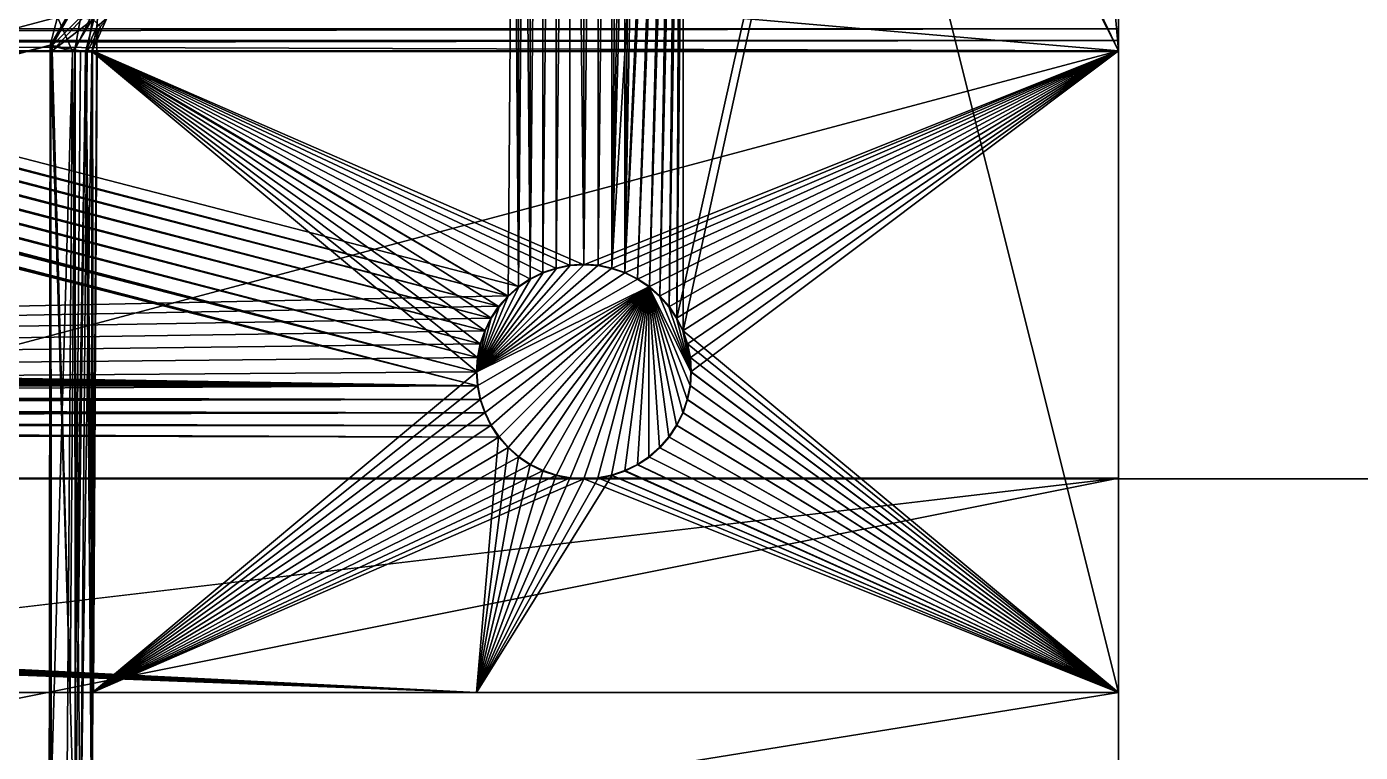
# Model space of a CAD drawing. Extents: x -30 to 83, y -53 to 60.
# Drawn here: x 24.89 to 31.13, y -4.28 to -0.89 of the extents above; entities that cross this region are included whole.
import ezdxf

# ---------------------------------------------------------------- set-up
doc = ezdxf.new("R2010")
doc.units = 0
doc.header["$MEASUREMENT"] = 0

msp = doc.modelspace()

# ---------------------------------------------------------------- linework, layer by layer
for points in [[(63.169998, -40), (-9.17, -40), (63.169998, 60)], [(-9.17, 60), (63.169998, 60), (-9.17, -40)], [(-7.187, 58, 2), (-7.187, -40, 2), (61.187, -40, 2)], [(61.187, 58, 2), (-7.187, 58, 2), (61.187, -40, 2)], [(2.69901, 1.776681, 54.30022), (25, 17.190451, 54.30022), (9.932811, -4.822289, 54.300491)], [(10.648721, -4.802359, 54.30022), (9.932811, -4.822289, 54.300491), (25, 17.190451, 54.30022)], [(25.00099, 1.776681, 54.30022), (10.648721, -4.802359, 54.30022), (25, 17.190451, 54.30022)], [(30, 7, 68), (28.001999, 4.127998, 68), (27.935001, -2.249001, 68)], [(27.935001, -2.249001, 68), (27.964001, -2.307999, 68), (30, 7, 68)], [(30, 7, 67), (30, -4, 67), (27.963619, 4.127998, 67)], [(30, 7, 68), (27.964001, -2.307999, 68), (30, -4, 68)], [(30, 7, 67), (30, 7, 68), (30, -4, 67)], [(30, -4, 68), (30, -4, 67), (30, 7, 68)], [(0.964001, 4.692001, 68), (27.194, -2.101002, 68), (27.145, 4.145, 68)], [(0.964001, 4.692001, 68), (0.985001, 4.630001, 68), (27.145, -2.145, 68)], [(27.145, -2.145, 68), (27.194, -2.101002, 68), (0.964001, 4.692001, 68)], [(0.985001, 4.630001, 68), (0.998001, 4.566002, 68), (27.101, -2.194, 68)], [(27.101, -2.194, 68), (27.145, -2.145, 68), (0.985001, 4.630001, 68)], [(0.998001, 4.566002, 68), (1.001999, 4.5, 68), (27.064999, -2.249001, 68)], [(27.064999, -2.249001, 68), (27.101, -2.194, 68), (0.998001, 4.566002, 68)], [(0.972668, -2.015999, 67), (0.855, 4.145, 67), (26.997, 4.5, 67)], [(0.964001, -2.307999, 67), (0.935001, -2.249001, 67), (26.997, 4.5, 67)], [(0.935001, -2.249001, 67), (0.972668, -2.015999, 67), (26.997, 4.5, 67)], [(26.997, 4.5, 67), (27.001999, 4.433998, 67), (0.964001, -2.307999, 67)], [(1.001999, 4.5, 68), (0.998001, 4.433998, 68), (27.035999, -2.307999, 68)], [(27.035999, -2.307999, 68), (27.064999, -2.249001, 68), (1.001999, 4.5, 68)], [(0.985001, -2.369999, 67), (0.964001, -2.307999, 67), (27.001999, 4.433998, 67)], [(0.998001, 4.433998, 68), (0.985001, 4.369999, 68), (27.014999, -2.369999, 68)], [(27.001999, 4.433998, 67), (27.014999, 4.369999, 67), (0.985001, -2.369999, 67)], [(27.014999, -2.369999, 68), (27.035999, -2.307999, 68), (0.998001, 4.433998, 68)], [(0.985001, 4.369999, 68), (0.964001, 4.307999, 68), (27.001999, -2.433998, 68)], [(27.001999, -2.433998, 68), (27.014999, -2.369999, 68), (0.985001, 4.369999, 68)], [(0.998001, -2.433998, 67), (0.985001, -2.369999, 67), (27.014999, 4.369999, 67)], [(27.014999, 4.369999, 67), (27.035999, 4.307999, 67), (0.998001, -2.433998, 67)], [(0.964001, 4.307999, 68), (0.935001, 4.249001, 68), (26.997, -2.5, 68)], [(26.997, -2.5, 68), (27.001999, -2.433998, 68), (0.964001, 4.307999, 68)], [(1.001999, -2.5, 67), (0.998001, -2.433998, 67), (27.035999, 4.307999, 67)], [(27.035999, 4.307999, 67), (27.064999, 4.249001, 67), (1.001999, -2.5, 67)], [(0.935001, 4.249001, 68), (0.898998, 4.194, 68), (26.997, -2.5, 68)], [(27.064999, 4.249001, 67), (27.101, 4.194, 67), (0.998001, -2.566002, 67)], [(0.998001, -2.566002, 67), (1.001999, -2.5, 67), (27.064999, 4.249001, 67)], [(0.898998, 4.194, 68), (0.855, 4.145, 68), (27.001999, -2.566002, 68)], [(27.001999, -2.566002, 68), (26.997, -2.5, 68), (0.898998, 4.194, 68)], [(27.101, 4.194, 67), (27.145, 4.145, 67), (0.985001, -2.630001, 67)], [(0.985001, -2.630001, 67), (0.998001, -2.566002, 67), (27.101, 4.194, 67)], [(0.855, 4.145, 68), (0.806, 4.101002, 68), (27.001999, -2.566002, 68)], [(27.145, 4.145, 67), (27.194, 4.101002, 67), (0.964001, -2.692001, 67)], [(0.964001, -2.692001, 67), (0.985001, -2.630001, 67), (27.145, 4.145, 67)], [(27.194, 4.101002, 68), (27.145, 4.145, 68), (27.194, -2.101002, 68)], [(27.630001, -2.014999, 68), (27.692001, -2.035999, 68), (28.001999, 4.127998, 68)], [(28.001999, 4.127998, 68), (27.806, 4.101002, 68), (27.630001, -2.014999, 68)], [(27.692001, -2.035999, 67), (27.963619, 4.127998, 67), (27.750999, -2.064999, 67)], [(27.750999, -2.064999, 68), (28.001999, 4.127998, 68), (27.692001, -2.035999, 68)], [(27.963619, 4.127998, 67), (27.692001, -2.035999, 67), (27.806, 4.101002, 67)], [(27.750999, -2.064999, 67), (27.963619, 4.127998, 67), (27.806, -2.101002, 67)], [(27.750999, -2.064999, 68), (27.806, -2.101002, 68), (28.001999, 4.127998, 68)], [(27.806, -2.101002, 67), (27.963619, 4.127998, 67), (27.855, -2.145, 67)], [(27.806, -2.101002, 68), (27.855, -2.145, 68), (28.001999, 4.127998, 68)], [(27.855, -2.145, 67), (27.963619, 4.127998, 67), (27.899, -2.194, 67)], [(27.855, -2.145, 68), (27.899, -2.194, 68), (28.001999, 4.127998, 68)], [(27.899, -2.194, 67), (27.963619, 4.127998, 67), (27.935001, -2.249001, 67)], [(27.899, -2.194, 68), (27.935001, -2.249001, 68), (28.001999, 4.127998, 68)], [(27.935001, -2.249001, 67), (27.963619, 4.127998, 67), (27.964001, -2.307999, 67)], [(30, -4, 67), (27.964001, -2.307999, 67), (27.963619, 4.127998, 67)], [(0.855, -2.145, 68), (27.001999, -2.566002, 68), (0.806, 4.101002, 68)], [(27.194, 4.101002, 67), (27.145, -2.145, 67), (0.964001, -2.692001, 67)], [(27.194, -2.101002, 67), (27.145, -2.145, 67), (27.194, 4.101002, 67)], [(27.249001, -2.064999, 67), (27.194, -2.101002, 67), (27.194, 4.101002, 67)], [(27.249001, 4.064999, 68), (27.194, 4.101002, 68), (27.194, -2.101002, 68)], [(27.249001, 4.064999, 67), (27.249001, -2.064999, 67), (27.194, 4.101002, 67)], [(27.194, -2.101002, 68), (27.249001, -2.064999, 68), (27.249001, 4.064999, 68)], [(27.307999, 4.035999, 68), (27.249001, 4.064999, 68), (27.249001, -2.064999, 68)], [(27.307999, 4.035999, 67), (27.249001, -2.064999, 67), (27.249001, 4.064999, 67)], [(27.806, 4.101002, 68), (27.750999, 4.064999, 68), (27.630001, -2.014999, 68)], [(27.750999, 4.064999, 68), (27.692001, 4.035999, 68), (27.630001, -2.014999, 68)], [(27.750999, 4.064999, 67), (27.806, 4.101002, 67), (27.692001, -2.035999, 67)], [(27.692001, 4.035999, 67), (27.750999, 4.064999, 67), (27.692001, -2.035999, 67)], [(27.249001, -2.064999, 67), (27.307999, 4.035999, 67), (27.307999, -2.035999, 67)], [(27.249001, -2.064999, 68), (27.307999, -2.035999, 68), (27.307999, 4.035999, 68)], [(27.369999, 4.014999, 68), (27.307999, 4.035999, 68), (27.307999, -2.035999, 68)], [(27.369999, 4.014999, 67), (27.307999, -2.035999, 67), (27.307999, 4.035999, 67)], [(27.307999, -2.035999, 68), (27.369999, -2.014999, 68), (27.369999, 4.014999, 68)], [(27.307999, -2.035999, 67), (27.369999, 4.014999, 67), (27.369999, -2.014999, 67)], [(27.434, 4.001999, 68), (27.369999, 4.014999, 68), (27.369999, -2.014999, 68)], [(27.434, 4.001999, 67), (27.369999, -2.014999, 67), (27.369999, 4.014999, 67)], [(27.369999, -2.014999, 67), (27.434, 4.001999, 67), (27.434, -2.001999, 67)], [(27.369999, -2.014999, 68), (27.434, -2.001999, 68), (27.434, 4.001999, 68)], [(27.5, 3.998001, 68), (27.434, 4.001999, 68), (27.5, -1.997002, 68)], [(27.434, -2.001999, 68), (27.5, -1.997002, 68), (27.434, 4.001999, 68)], [(27.5, 3.998001, 67), (27.5, -1.997002, 67), (27.434, 4.001999, 67)], [(27.434, -2.001999, 67), (27.434, 4.001999, 67), (27.5, -1.997002, 67)], [(27.5, -1.997002, 68), (27.566, -2.001999, 68), (27.566, 4.001999, 68)], [(27.566, 4.001999, 68), (27.5, 3.998001, 68), (27.5, -1.997002, 68)], [(27.5, -1.997002, 67), (27.566, 4.001999, 67), (27.566, -2.001999, 67)], [(27.566, 4.001999, 67), (27.5, -1.997002, 67), (27.5, 3.998001, 67)], [(27.630001, 4.014999, 68), (27.566, 4.001999, 68), (27.566, -2.001999, 68)], [(27.566, -2.001999, 67), (27.630001, 4.014999, 67), (27.630001, -2.014999, 67)], [(27.566, -2.001999, 68), (27.630001, -2.014999, 68), (27.630001, 4.014999, 68)], [(27.630001, 4.014999, 67), (27.566, -2.001999, 67), (27.566, 4.001999, 67)], [(27.630001, -2.014999, 67), (27.692001, 4.035999, 67), (27.692001, -2.035999, 67)], [(27.692001, 4.035999, 68), (27.630001, 4.014999, 68), (27.630001, -2.014999, 68)], [(27.630001, 4.014999, 67), (27.692001, 4.035999, 67), (27.630001, -2.014999, 67)], [(30, 2, 54), (30, -1, 54), (30, 2.703, 50.546001)], [(30, 1.999, 50.198002), (30, 2.703, 50.546001), (30, -1, 54)], [(30, 2, 54), (29.811176, 1.159824, 54), (30, -1, 54)], [(30, 1.999, 50.198002), (30, -1, 54), (30, 1.346, 49.762001)], [(2.564, -0.727, 53.998001), (2.697, -0.973, 53.998001), (25.003, 1.777, 53.998001)], [(25.003, 1.777, 53.998001), (2.697, -0.973, 53.998001), (9.813, -4.804, 53.998001)], [(25.000391, 1.782931, 66.700218), (2.69901, 1.776681, 66.700218), (10.09194, -4.802359, 66.700218)], [(9.813, -4.804, 53.998001), (9.932, -4.824, 53.998001), (25.003, 1.777, 53.998001)], [(9.932, -4.824, 53.998001), (10.648, -4.804, 53.998001), (25.003, 1.777, 53.998001)], [(25.18186, 1.468151, 66.700218), (25.000391, 1.782931, 66.700218), (10.09194, -4.802359, 66.700218)], [(25.153999, 1.498, 53.998001), (25.003, 1.777, 53.998001), (10.648, -4.804, 53.998001)], [(25.00099, 1.776681, 54.30022), (25.152121, 1.498181, 54.30022), (10.648721, -4.802359, 54.30022)], [(25.153999, 1.498, 53.998001), (10.648, -4.804, 53.998001), (25.177, -0.679, 53.998001)], [(25.152121, 1.498181, 54.30022), (25.17527, -0.678509, 54.30022), (10.648721, -4.802359, 54.30022)], [(25.18186, 1.468151, 66.700218), (10.09194, -4.802359, 66.700218), (25.109131, -0.734559, 66.700157)], [(30, 1.346, 49.762001), (30, -1, 54), (30, 0.756, 49.243999)], [(29.811176, -0.604, 54), (30, -1, 54), (29.811176, 1.159824, 54)], [(30, 0.238, 48.653999), (30, 0.756, 49.243999), (30, -2.998, 52.002998)], [(30, -2.998, 52.002998), (30, 0.756, 49.243999), (30, -1, 54)], [(30, -0.198, 48.000999), (30, 0.238, 48.653999), (30, -2.998, 52.002998)], [(30, -0.546, 47.297001), (30, -0.198, 48.000999), (30, -2.998, 52.002998)], [(30, -0.546, 47.297001), (30, -2.998, 52.002998), (30, -0.798, 46.554001)], [(30, -1, 54), (25.516838, -0.611323, 54), (25.013542, -1, 54)], [(25.516838, -0.611323, 54), (25.375027, -0.613162, 54), (25.013542, -1, 54)], [(25.013561, -0.974122, 54), (25.013542, -1, 54), (25.375027, -0.613162, 54)], [(25.174316, -0.694463, 54), (25.013561, -0.974122, 54), (25.375027, -0.613162, 54)], [(25.516838, -0.611323, 54), (30, -1, 54), (29.802, -0.608419, 54)], [(29.811176, -0.604, 54), (29.802, -0.608419, 54), (30, -1, 54)], [(25.007999, -0.973, 53.998001), (25.177, -0.679, 53.998001), (10.648, -4.804, 53.998001)], [(25.00598, -0.972799, 54.3004), (10.648721, -4.802359, 54.30022), (25.17527, -0.678509, 54.30022)], [(25.120029, -0.995319, 54.341049), (25.00598, -0.972799, 54.3004), (25.17527, -0.678509, 54.30022)], [(25.177, -0.679, 53.998001), (25.007999, -0.973, 53.998001), (25.174316, -0.694463, 54)], [(25.17527, -0.678509, 54.30022), (25.231661, -0.764159, 54.33308), (25.120029, -0.995319, 54.341049)], [(25.03886, -0.842209, 66.700172), (25.109131, -0.734559, 66.700157), (10.09194, -4.802359, 66.700218)], [(25.013561, -0.974122, 54), (25.174316, -0.694463, 54), (25.007999, -0.973, 53.998001)], [(30, -0.798, 46.554001), (-2, -0.951, 45.783001), (-2, -0.798, 46.554001)], [(30, -0.951, 45.783001), (-2, -0.951, 45.783001), (30, -0.798, 46.554001)], [(25.231661, -0.764159, 54.33308), (25.169081, -1.003599, 54.394379), (25.120029, -0.995319, 54.341049)], [(25.223091, -0.888089, 54.434341), (25.169081, -1.003599, 54.394379), (25.231661, -0.764159, 54.33308)], [(25.231661, -0.764159, 54.33308), (25.268641, -0.846239, 54.454681), (25.223091, -0.888089, 54.434341)], [(30, -0.951, 45.783001), (30, -0.798, 46.554001), (30, -2.998, 52.002998)], [(25.00388, -0.972529, 66.700172), (25.03886, -0.842209, 66.700172), (10.09194, -4.802359, 66.700218)], [(25.108351, -1.002099, 66.66433), (25.03886, -0.842209, 66.700172), (25.00388, -0.972529, 66.700172)], [(25.108351, -1.002099, 66.66433), (25.20162, -0.851319, 66.63237), (25.03886, -0.842209, 66.700172)], [(25.177811, -1.003599, 66.588943), (25.20162, -0.851319, 66.63237), (25.108351, -1.002099, 66.66433)], [(25.20162, -0.851319, 66.63237), (25.177811, -1.003599, 66.588943), (25.240271, -0.885369, 66.500221)], [(25.268641, -0.846239, 54.454681), (25.264339, -0.858389, 54.500221), (25.200001, -1.003599, 54.500221)], [(25.200001, -1.003599, 54.500221), (25.223091, -0.888089, 54.434341), (25.268641, -0.846239, 54.454681)], [(25.264339, -0.858389, 54.500221), (25.240271, -0.885369, 66.500221), (25.200001, -1.003599, 54.500221)], [(30, -1, 43.946999), (-2, -1, 43.946999), (-2, -0.89742, 43.946999)], [(-2, -0.89742, 43.946999), (30, -0.89742, 43.946999), (30, -1, 43.946999)], [(30, -0.89742, 43.946999), (-2, -0.89742, 43.946999), (-2, -0.951, 44.216999)], [(30, -0.951, 44.216999), (30, -0.89742, 43.946999), (-2, -0.951, 44.216999)], [(25.223091, -0.888089, 54.434341), (25.200001, -4.802359, 54.500221), (25.169081, -1.003599, 54.394379)], [(25.200001, -1.003599, 66.500221), (25.240271, -0.885369, 66.500221), (25.177811, -1.003599, 66.588943)], [(25.240271, -0.885369, 66.500221), (25.200001, -1.003599, 66.500221), (25.200001, -1.003599, 54.500221)], [(25.200001, -1.003599, 54.500221), (25.200001, -4.802359, 54.500221), (25.223091, -0.888089, 54.434341)], [(30, -0.89742, 43.946999), (30, -0.951, 44.216999), (30, -1, 43.946999)], [(30, -1.003, 45), (30, -0.951, 44.216999), (-2, -1, 44.954826)], [(-2, -0.951, 45.783001), (30, -0.951, 45.783001), (-2, -1, 45.045174)], [(30, -1.003, 45), (-2, -1, 45.045174), (30, -0.951, 45.783001)], [(-2, -0.951, 44.216999), (-2, -1, 44.954826), (30, -0.951, 44.216999)], [(10.09194, -4.802359, 66.700218), (25, -4.803139, 66.700218), (25.00388, -0.972529, 66.700172)], [(25.007999, -0.973, 53.998001), (10.648, -4.804, 53.998001), (25.002001, -4.804, 53.998001)], [(10.648721, -4.802359, 54.30022), (25.00598, -0.972799, 54.3004), (25, -4.803139, 54.30022)], [(25.00388, -0.972529, 66.700172), (25, -4.803139, 66.700218), (25.108351, -1.002099, 66.66433)], [(25, -4.803139, 54.30022), (25.00598, -0.972799, 54.3004), (25.120661, -4.802359, 54.342159)], [(25.007999, -0.973, 53.998001), (25.002001, -4.804, 53.998001), (25.008974, -4, 54)], [(25.120029, -0.995319, 54.341049), (25.120661, -4.802359, 54.342159), (25.00598, -0.972799, 54.3004)], [(25.008974, -4, 54), (25.098076, -4, 54.031185), (25.007999, -0.973, 53.998001)], [(25.098076, -4, 54.031185), (25.013542, -1, 54), (25.007999, -0.973, 53.998001)], [(25.013561, -0.974122, 54), (25.007999, -0.973, 53.998001), (25.013542, -1, 54)], [(25.120029, -0.995319, 54.341049), (25.169081, -1.003599, 54.394379), (25.120661, -4.802359, 54.342159)], [(30, -1.003, 45), (30, -2.998, 39.998001), (30, -0.951, 44.216999)], [(30, -1, 43.946999), (30, -0.951, 44.216999), (30, -2.998, 39.998001)], [(30, -2.998, 52.002998), (30, -1.003, 45), (30, -0.951, 45.783001)], [(-30, -1, 38), (30, -1, 38), (-30, -17, 38)], [(30, -17, 38), (-30, -17, 38), (30, -1, 38)], [(-30, -1, 38), (-2, -1, 43.946999), (30, -1, 38)], [(-4.003, -1.003, 45), (30, -1.003, 45), (-2, -1, 44.954826)], [(-4.003, -1.003, 45), (-2, -1, 45.045174), (30, -1.003, 45)], [(30, -1, 43.946999), (30, -1, 38), (-2, -1, 43.946999)], [(25.08103, -4.802359, 66.681107), (25.108351, -1.002099, 66.66433), (25, -4.803139, 66.700218)], [(25.013542, -1, 54), (25.122, -1, 54.039001), (30, -1, 54)], [(25.013542, -1, 54), (25.098076, -4, 54.031185), (25.122, -1, 54.039001)], [(25.146921, -4.802359, 66.634628), (25.108351, -1.002099, 66.66433), (25.08103, -4.802359, 66.681107)], [(25.122, -4, 54.039787), (25.122, -1, 54.039001), (25.098076, -4, 54.031185)], [(25.108351, -1.002099, 66.66433), (25.146921, -4.802359, 66.634628), (25.177811, -1.003599, 66.588943)], [(25.120661, -4.802359, 54.342159), (25.169081, -1.003599, 54.394379), (25.200001, -4.802359, 54.500221)], [(25.122, -1, 54.039001), (25.1465, -1, 54.065498), (30, -1, 54)], [(25.1465, -1, 54.065498), (25.122, -4, 54.039787), (25.171, -1.004, 54.091999)], [(25.122, -1, 54.039001), (25.122, -4, 54.039787), (25.1465, -1, 54.065498)], [(25.132368, -4, 54.051003), (25.171, -1.004, 54.091999), (25.122, -4, 54.039787)], [(25.171, -1.004, 54.091999), (25.132368, -4, 54.051003), (25.19544, -4, 54.175571)], [(25.172037, -1, 54.090981), (30, -1, 54), (25.1465, -1, 54.065498)], [(25.171, -1.004, 54.091999), (25.172037, -1, 54.090981), (25.1465, -1, 54.065498)], [(25.177811, -1.003599, 66.588943), (25.146921, -4.802359, 66.634628), (25.200001, -1.003599, 66.500221)], [(25.200001, -4.802359, 66.500221), (25.200001, -1.003599, 66.500221), (25.146921, -4.802359, 66.634628)], [(25.171, -1.004, 54.091999), (25.224348, -1, 54.133873), (25.172878, -1, 54.093391)], [(25.172037, -1, 54.090981), (25.171, -1.004, 54.091999), (25.172878, -1, 54.093391)], [(25.224348, -1, 54.133873), (25.171, -1.004, 54.091999), (25.206724, -4, 54.184444)], [(25.19544, -4, 54.175571), (25.206724, -4, 54.184444), (25.171, -1.004, 54.091999)], [(25.172037, -1, 54.090981), (25.172878, -1, 54.093391), (30, -1, 54)], [(25.224348, -1, 54.133873), (30, -1, 54), (25.172878, -1, 54.093391)], [(25.200001, -4.802359, 54.500221), (25.200001, -1.003599, 54.500221), (25.200001, -4.802359, 66.500221)], [(25.200001, -1.003599, 54.500221), (25.200001, -1.003599, 66.500221), (25.200001, -4.802359, 66.500221)], [(25.224348, -1, 54.133873), (25.206724, -4, 54.184444), (25.202, -1.004, 54.198002)], [(25.202, -1.004, 54.198002), (25.203732, -1, 54.196827), (25.202801, -1, 54.195705)], [(25.203732, -1, 54.196827), (25.202, -1.004, 54.198002), (25.203766, -1, 54.198002)], [(25.203766, -1, 54.198002), (25.202, -1.004, 54.198002), (25.203356, -1, 54.60495)], [(25.202, -1.004, 54.198002), (25.202801, -1, 54.195705), (25.224348, -1, 54.133873)], [(25.203356, -1, 54.60495), (25.202, -1.004, 54.198002), (25.202, -1.004, 66)], [(25.203356, -1, 66), (25.203356, -1, 54.60495), (25.202, -1.004, 66)], [(25.203356, -1, 66), (25.202, -1.004, 66), (27.146, -2.146, 66)], [(25.202, -4, 54.198002), (25.202, -1.004, 54.198002), (25.206724, -4, 54.184444)], [(25.202, -4, 66), (25.202, -1.004, 54.198002), (25.202, -4, 54.198002)], [(27.004, -2.435, 66), (25.202, -1.004, 66), (27, -2.5, 66)], [(27.038, -2.309, 66), (25.202, -1.004, 66), (27.017, -2.371, 66)], [(27.103001, -2.196, 66), (27.146, -2.146, 66), (25.202, -1.004, 66)], [(25.202, -4, 66), (27, -2.5, 66), (25.202, -1.004, 66)], [(25.202, -1.004, 54.198002), (25.202, -4, 66), (25.202, -1.004, 66)], [(27.066999, -2.25, 66), (27.103001, -2.196, 66), (25.202, -1.004, 66)], [(27.066999, -2.25, 66), (25.202, -1.004, 66), (27.038, -2.309, 66)], [(27.017, -2.371, 66), (25.202, -1.004, 66), (27.004, -2.435, 66)], [(25.202801, -1, 54.195705), (25.203732, -1, 54.196827), (25.224348, -1, 54.133873)], [(25.203356, -1, 54.60495), (30, -1, 54), (25.203766, -1, 54.198002)], [(25.203356, -1, 66), (27.5, -2, 66), (30, -1, 66)], [(27.434999, -2.004, 66), (27.5, -2, 66), (25.203356, -1, 66)], [(30, -1, 66), (25.203356, -1, 54.60495), (25.203356, -1, 66)], [(27.434999, -2.004, 66), (25.203356, -1, 66), (27.371, -2.017, 66)], [(25.203356, -1, 54.60495), (30, -1, 66), (30, -1, 54)], [(27.371, -2.017, 66), (25.203356, -1, 66), (27.309, -2.038, 66)], [(27.309, -2.038, 66), (25.203356, -1, 66), (27.25, -2.067, 66)], [(27.25, -2.067, 66), (25.203356, -1, 66), (27.195999, -2.103, 66)], [(27.195999, -2.103, 66), (25.203356, -1, 66), (27.146, -2.146, 66)], [(25.203766, -1, 54.198002), (30, -1, 54), (25.203732, -1, 54.196827)], [(25.203732, -1, 54.196827), (30, -1, 54), (25.224348, -1, 54.133873)], [(27.565001, -2.004, 66), (30, -1, 66), (27.5, -2, 66)], [(27.629, -2.017, 66), (30, -1, 66), (27.565001, -2.004, 66)], [(27.691, -2.038, 66), (30, -1, 66), (27.629, -2.017, 66)], [(27.75, -2.067, 66), (30, -1, 66), (27.691, -2.038, 66)], [(27.75, -2.067, 66), (27.804001, -2.103, 66), (30, -1, 66)], [(27.854, -2.146, 66), (30, -1, 66), (27.804001, -2.103, 66)], [(30, -1, 66), (27.854, -2.146, 66), (27.896999, -2.196, 66)], [(27.896999, -2.196, 66), (27.933001, -2.25, 66), (30, -1, 66)], [(27.962, -2.309, 66), (30, -1, 66), (27.933001, -2.25, 66)], [(27.983, -2.371, 66), (30, -1, 66), (27.962, -2.309, 66)], [(27.996, -2.435, 66), (30, -1, 66), (27.983, -2.371, 66)], [(28, -2.5, 66), (30, -1, 66), (27.996, -2.435, 66)], [(30, -1, 66), (28, -2.5, 66), (30, -4, 66)], [(30, -17, 38), (30, -1, 38), (30, -2.998, 39.998001)], [(30, -1, 43.946999), (30, -2.998, 39.998001), (30, -1, 38)], [(30, -1, 66), (30, -4, 66), (30, -1, 54)], [(30, -4, 66), (30, -4, 54), (30, -1, 54)], [(30, -2.998, 52.002998), (30, -1, 54), (30, -4, 54)], [(30, -2.998, 52.002998), (30, -2.998, 39.998001), (30, -1.003, 45)], [(27.434999, -2.004, 68), (27, -2.5, 68), (27.5, -2, 68)], [(27.5, -2, 68), (27, -2.5, 68), (27.565001, -2.004, 68)], [(27.371, -2.017, 68), (27, -2.5, 68), (27.434999, -2.004, 68)], [(27.629, -2.017, 68), (27.565001, -2.004, 68), (27, -2.5, 68)], [(27.309, -2.038, 68), (27, -2.5, 68), (27.371, -2.017, 68)], [(27.691, -2.038, 68), (27.629, -2.017, 68), (27, -2.5, 68)], [(27.75, -2.067, 68), (27.691, -2.038, 68), (27, -2.5, 68)], [(27.25, -2.067, 68), (27, -2.5, 68), (27.309, -2.038, 68)], [(27.249001, -2.064999, 68), (27.249001, -2.064999, 67), (27.307999, -2.035999, 68)], [(27.307999, -2.035999, 67), (27.307999, -2.035999, 68), (27.249001, -2.064999, 67)], [(27.25, -2.067, 66), (27.25, -2.067, 68), (27.309, -2.038, 66)], [(27.309, -2.038, 68), (27.309, -2.038, 66), (27.25, -2.067, 68)], [(27.307999, -2.035999, 68), (27.369999, -2.014999, 67), (27.369999, -2.014999, 68)], [(27.369999, -2.014999, 67), (27.307999, -2.035999, 68), (27.307999, -2.035999, 67)], [(27.371, -2.017, 66), (27.309, -2.038, 68), (27.371, -2.017, 68)], [(27.371, -2.017, 66), (27.309, -2.038, 66), (27.309, -2.038, 68)], [(27.434, -2.001999, 68), (27.369999, -2.014999, 68), (27.369999, -2.014999, 67)], [(27.434, -2.001999, 67), (27.434, -2.001999, 68), (27.369999, -2.014999, 67)], [(27.371, -2.017, 66), (27.371, -2.017, 68), (27.434999, -2.004, 68)], [(27.434999, -2.004, 66), (27.371, -2.017, 66), (27.434999, -2.004, 68)], [(27.434, -2.001999, 67), (27.5, -1.997002, 67), (27.434, -2.001999, 68)], [(27.5, -1.997002, 68), (27.434, -2.001999, 68), (27.5, -1.997002, 67)], [(27.5, -2, 66), (27.434999, -2.004, 68), (27.5, -2, 68)], [(27.434999, -2.004, 66), (27.434999, -2.004, 68), (27.5, -2, 66)], [(27.566, -2.001999, 67), (27.566, -2.001999, 68), (27.5, -1.997002, 68)], [(27.5, -1.997002, 68), (27.5, -1.997002, 67), (27.566, -2.001999, 67)], [(27.5, -2, 68), (27.565001, -2.004, 68), (27.5, -2, 66)], [(27.565001, -2.004, 66), (27.5, -2, 66), (27.565001, -2.004, 68)], [(27.629, -2.017, 66), (27.565001, -2.004, 68), (27.629, -2.017, 68)], [(27.629, -2.017, 66), (27.565001, -2.004, 66), (27.565001, -2.004, 68)], [(27.630001, -2.014999, 68), (27.566, -2.001999, 68), (27.566, -2.001999, 67)], [(27.630001, -2.014999, 67), (27.630001, -2.014999, 68), (27.566, -2.001999, 67)], [(27.629, -2.017, 66), (27.629, -2.017, 68), (27.691, -2.038, 68)], [(27.691, -2.038, 66), (27.629, -2.017, 66), (27.691, -2.038, 68)], [(27.630001, -2.014999, 68), (27.630001, -2.014999, 67), (27.692001, -2.035999, 68)], [(27.692001, -2.035999, 67), (27.692001, -2.035999, 68), (27.630001, -2.014999, 67)], [(27.691, -2.038, 68), (27.75, -2.067, 68), (27.691, -2.038, 66)], [(27.75, -2.067, 66), (27.691, -2.038, 66), (27.75, -2.067, 68)], [(27.750999, -2.064999, 67), (27.750999, -2.064999, 68), (27.692001, -2.035999, 68)], [(27.750999, -2.064999, 67), (27.692001, -2.035999, 68), (27.692001, -2.035999, 67)], [(27.804001, -2.103, 68), (27.75, -2.067, 68), (27, -2.5, 68)], [(27, -2.5, 68), (27.25, -2.067, 68), (27.195999, -2.103, 68)], [(27, -2.5, 68), (27.195999, -2.103, 68), (27.146, -2.146, 68)], [(27, -2.5, 68), (27.004, -2.565, 68), (27.804001, -2.103, 68)], [(27.004, -2.565, 68), (27.017, -2.629, 68), (27.804001, -2.103, 68)], [(27.017, -2.629, 68), (27.038, -2.691, 68), (27.804001, -2.103, 68)], [(27.038, -2.691, 68), (27.066999, -2.75, 68), (27.804001, -2.103, 68)], [(27.066999, -2.75, 68), (27.103001, -2.804, 68), (27.804001, -2.103, 68)], [(27.103001, -2.804, 68), (27.146, -2.854, 68), (27.804001, -2.103, 68)], [(27.194, -2.101002, 67), (27.194, -2.101002, 68), (27.145, -2.145, 68)], [(27.145, -2.145, 68), (27.145, -2.145, 67), (27.194, -2.101002, 67)], [(27.146, -2.854, 68), (27.195999, -2.897, 68), (27.804001, -2.103, 68)], [(27.146, -2.146, 66), (27.146, -2.146, 68), (27.195999, -2.103, 68)], [(27.195999, -2.103, 66), (27.146, -2.146, 66), (27.195999, -2.103, 68)], [(27.249001, -2.064999, 68), (27.194, -2.101002, 68), (27.194, -2.101002, 67)], [(27.249001, -2.064999, 67), (27.249001, -2.064999, 68), (27.194, -2.101002, 67)], [(27.25, -2.067, 68), (27.25, -2.067, 66), (27.195999, -2.103, 68)], [(27.25, -2.067, 66), (27.195999, -2.103, 66), (27.195999, -2.103, 68)], [(27.195999, -2.897, 68), (27.25, -2.933, 68), (27.804001, -2.103, 68)], [(27.309, -2.962, 68), (27.804001, -2.103, 68), (27.25, -2.933, 68)], [(27.371, -2.983, 68), (27.804001, -2.103, 68), (27.309, -2.962, 68)], [(27.434999, -2.996, 68), (27.804001, -2.103, 68), (27.371, -2.983, 68)], [(27.434999, -2.996, 68), (27.5, -3, 68), (27.804001, -2.103, 68)], [(27.5, -3, 68), (27.565001, -2.996, 68), (27.804001, -2.103, 68)], [(27.629, -2.983, 68), (27.804001, -2.103, 68), (27.565001, -2.996, 68)], [(27.691, -2.962, 68), (27.804001, -2.103, 68), (27.629, -2.983, 68)], [(27.691, -2.962, 68), (27.75, -2.933, 68), (27.804001, -2.103, 68)], [(27.804001, -2.103, 66), (27.75, -2.067, 68), (27.804001, -2.103, 68)], [(27.804001, -2.103, 66), (27.75, -2.067, 66), (27.75, -2.067, 68)], [(27.75, -2.933, 68), (27.804001, -2.897, 68), (27.804001, -2.103, 68)], [(27.750999, -2.064999, 68), (27.750999, -2.064999, 67), (27.806, -2.101002, 68)], [(27.806, -2.101002, 67), (27.806, -2.101002, 68), (27.750999, -2.064999, 67)], [(28, -2.5, 68), (27.854, -2.146, 68), (27.804001, -2.103, 68)], [(28, -2.5, 68), (27.804001, -2.103, 68), (27.996, -2.565, 68)], [(27.983, -2.629, 68), (27.996, -2.565, 68), (27.804001, -2.103, 68)], [(27.804001, -2.897, 68), (27.854, -2.854, 68), (27.804001, -2.103, 68)], [(27.854, -2.854, 68), (27.896999, -2.804, 68), (27.804001, -2.103, 68)], [(27.896999, -2.804, 68), (27.933001, -2.75, 68), (27.804001, -2.103, 68)], [(27.962, -2.691, 68), (27.804001, -2.103, 68), (27.933001, -2.75, 68)], [(27.983, -2.629, 68), (27.804001, -2.103, 68), (27.962, -2.691, 68)], [(27.854, -2.146, 66), (27.804001, -2.103, 66), (27.854, -2.146, 68)], [(27.804001, -2.103, 68), (27.854, -2.146, 68), (27.804001, -2.103, 66)], [(27.855, -2.145, 67), (27.855, -2.145, 68), (27.806, -2.101002, 68)], [(27.855, -2.145, 67), (27.806, -2.101002, 68), (27.806, -2.101002, 67)], [(0.898998, -2.194, 68), (27.001999, -2.566002, 68), (0.855, -2.145, 68)], [(27.145, -2.145, 67), (27.101, -2.194, 67), (0.964001, -2.692001, 67)], [(27, -2.5, 68), (27.146, -2.146, 68), (27.103001, -2.196, 68)], [(27.145, -2.145, 68), (27.101, -2.194, 68), (27.101, -2.194, 67)], [(27.145, -2.145, 67), (27.145, -2.145, 68), (27.101, -2.194, 67)], [(27.146, -2.146, 66), (27.103001, -2.196, 68), (27.146, -2.146, 68)], [(27.146, -2.146, 66), (27.103001, -2.196, 66), (27.103001, -2.196, 68)], [(28, -2.5, 68), (27.896999, -2.196, 68), (27.854, -2.146, 68)], [(27.854, -2.146, 66), (27.854, -2.146, 68), (27.896999, -2.196, 68)], [(27.896999, -2.196, 68), (27.896999, -2.196, 66), (27.854, -2.146, 66)], [(27.855, -2.145, 68), (27.855, -2.145, 67), (27.899, -2.194, 68)], [(27.899, -2.194, 67), (27.899, -2.194, 68), (27.855, -2.145, 67)], [(0.935001, -2.249001, 68), (27.001999, -2.566002, 68), (0.898998, -2.194, 68)], [(27.101, -2.194, 67), (27.064999, -2.249001, 67), (0.964001, -2.692001, 67)], [(27, -2.5, 68), (27.103001, -2.196, 68), (27.066999, -2.25, 68)], [(27.064999, -2.249001, 68), (27.064999, -2.249001, 67), (27.101, -2.194, 68)], [(27.101, -2.194, 67), (27.101, -2.194, 68), (27.064999, -2.249001, 67)], [(27.066999, -2.25, 68), (27.103001, -2.196, 68), (27.066999, -2.25, 66)], [(27.103001, -2.196, 66), (27.066999, -2.25, 66), (27.103001, -2.196, 68)], [(28, -2.5, 68), (27.933001, -2.25, 68), (27.896999, -2.196, 68)], [(27.933001, -2.25, 68), (27.933001, -2.25, 66), (27.896999, -2.196, 68)], [(27.896999, -2.196, 66), (27.896999, -2.196, 68), (27.933001, -2.25, 66)], [(27.935001, -2.249001, 67), (27.935001, -2.249001, 68), (27.899, -2.194, 67)], [(27.899, -2.194, 68), (27.899, -2.194, 67), (27.935001, -2.249001, 68)], [(0.964001, -2.307999, 68), (27.001999, -2.566002, 68), (0.935001, -2.249001, 68)], [(27.064999, -2.249001, 67), (27.035999, -2.307999, 67), (0.964001, -2.692001, 67)], [(27, -2.5, 68), (27.066999, -2.25, 68), (27.038, -2.309, 68)], [(27.064999, -2.249001, 67), (27.064999, -2.249001, 68), (27.035999, -2.307999, 68)], [(27.064999, -2.249001, 67), (27.035999, -2.307999, 68), (27.035999, -2.307999, 67)], [(27.066999, -2.25, 66), (27.038, -2.309, 66), (27.066999, -2.25, 68)], [(27.038, -2.309, 68), (27.066999, -2.25, 68), (27.038, -2.309, 66)], [(28, -2.5, 68), (27.962, -2.309, 68), (27.933001, -2.25, 68)], [(27.933001, -2.25, 66), (27.933001, -2.25, 68), (27.962, -2.309, 66)], [(27.962, -2.309, 68), (27.962, -2.309, 66), (27.933001, -2.25, 68)], [(27.964001, -2.307999, 67), (27.964001, -2.307999, 68), (27.935001, -2.249001, 68)], [(27.935001, -2.249001, 68), (27.935001, -2.249001, 67), (27.964001, -2.307999, 67)], [(0.985001, -2.369999, 68), (27.001999, -2.566002, 68), (0.964001, -2.307999, 68)], [(27.035999, -2.307999, 67), (27.014999, -2.369999, 67), (0.964001, -2.692001, 67)], [(27, -2.5, 68), (27.038, -2.309, 68), (27.017, -2.371, 68)], [(27.014999, -2.369999, 67), (27.035999, -2.307999, 68), (27.014999, -2.369999, 68)], [(27.035999, -2.307999, 67), (27.035999, -2.307999, 68), (27.014999, -2.369999, 67)], [(27.038, -2.309, 68), (27.038, -2.309, 66), (27.017, -2.371, 68)], [(27.017, -2.371, 66), (27.017, -2.371, 68), (27.038, -2.309, 66)], [(28, -2.5, 68), (27.983, -2.371, 68), (27.962, -2.309, 68)], [(27.983, -2.371, 66), (27.962, -2.309, 66), (27.983, -2.371, 68)], [(27.962, -2.309, 68), (27.983, -2.371, 68), (27.962, -2.309, 66)], [(27.985001, -2.369999, 67), (27.964001, -2.307999, 67), (30, -4, 67)], [(27.985001, -2.369999, 68), (30, -4, 68), (27.964001, -2.307999, 68)], [(27.964001, -2.307999, 68), (27.964001, -2.307999, 67), (27.985001, -2.369999, 68)], [(27.964001, -2.307999, 67), (27.985001, -2.369999, 67), (27.985001, -2.369999, 68)], [(27.014999, -2.369999, 67), (27.001999, -2.433998, 67), (0.964001, -2.692001, 67)], [(0.998001, -2.433998, 68), (27.001999, -2.566002, 68), (0.985001, -2.369999, 68)], [(27, -2.5, 68), (27.017, -2.371, 68), (27.004, -2.435, 68)], [(27.014999, -2.369999, 67), (27.014999, -2.369999, 68), (27.001999, -2.433998, 68)], [(27.001999, -2.433998, 68), (27.001999, -2.433998, 67), (27.014999, -2.369999, 67)], [(27.017, -2.371, 66), (27.004, -2.435, 68), (27.017, -2.371, 68)], [(27.017, -2.371, 66), (27.004, -2.435, 66), (27.004, -2.435, 68)], [(28, -2.5, 68), (27.996, -2.435, 68), (27.983, -2.371, 68)], [(27.983, -2.371, 68), (27.996, -2.435, 68), (27.983, -2.371, 66)], [(27.983, -2.371, 66), (27.996, -2.435, 68), (27.996, -2.435, 66)], [(27.998001, -2.433998, 67), (27.985001, -2.369999, 67), (30, -4, 67)], [(27.998001, -2.433998, 68), (30, -4, 68), (27.985001, -2.369999, 68)], [(27.998001, -2.433998, 67), (27.998001, -2.433998, 68), (27.985001, -2.369999, 67)], [(27.985001, -2.369999, 68), (27.985001, -2.369999, 67), (27.998001, -2.433998, 68)], [(27.001999, -2.433998, 67), (26.997, -2.5, 67), (0.964001, -2.692001, 67)], [(1.001999, -2.5, 68), (27.001999, -2.566002, 68), (0.998001, -2.433998, 68)], [(27.001999, -2.433998, 67), (27.001999, -2.433998, 68), (26.997, -2.5, 68)], [(27.001999, -2.433998, 67), (26.997, -2.5, 68), (26.997, -2.5, 67)], [(27, -2.5, 68), (27.004, -2.435, 68), (27, -2.5, 66)], [(27.004, -2.435, 66), (27, -2.5, 66), (27.004, -2.435, 68)], [(28, -2.5, 68), (28, -2.5, 66), (27.996, -2.435, 68)], [(27.996, -2.435, 66), (27.996, -2.435, 68), (28, -2.5, 66)], [(28.001999, -2.5, 67), (27.998001, -2.433998, 67), (30, -4, 67)], [(28.001999, -2.5, 68), (30, -4, 68), (27.998001, -2.433998, 68)], [(28.001999, -2.5, 68), (27.998001, -2.433998, 68), (28.001999, -2.5, 67)], [(27.998001, -2.433998, 67), (28.001999, -2.5, 67), (27.998001, -2.433998, 68)], [(26.997, -2.5, 67), (27.001999, -2.566002, 67), (0.964001, -2.692001, 67)], [(1.001999, -2.5, 68), (0.998001, -2.566002, 68), (27.001999, -2.566002, 68)], [(27, -2.5, 66), (25.202, -4, 66), (27.004, -2.565, 66)], [(26.997, -2.5, 67), (26.997, -2.5, 68), (27.001999, -2.566002, 67)], [(27.001999, -2.566002, 68), (27.001999, -2.566002, 67), (26.997, -2.5, 68)], [(27, -2.5, 66), (27.004, -2.565, 66), (27, -2.5, 68)], [(27.004, -2.565, 68), (27, -2.5, 68), (27.004, -2.565, 66)], [(27.996, -2.565, 66), (30, -4, 66), (28, -2.5, 66)], [(28, -2.5, 68), (27.996, -2.565, 68), (27.996, -2.565, 66)], [(28, -2.5, 68), (27.996, -2.565, 66), (28, -2.5, 66)], [(30, -4, 67), (27.998001, -2.566002, 67), (28.001999, -2.5, 67)], [(27.998001, -2.566002, 68), (30, -4, 68), (28.001999, -2.5, 68)], [(28.001999, -2.5, 68), (28.001999, -2.5, 67), (27.998001, -2.566002, 68)], [(28.001999, -2.5, 67), (27.998001, -2.566002, 67), (27.998001, -2.566002, 68)], [(27.001999, -2.566002, 67), (27.014999, -2.630001, 67), (0.964001, -2.692001, 67)], [(0.998001, -2.566002, 68), (0.985001, -2.630001, 68), (27.014999, -2.630001, 68)], [(27.014999, -2.630001, 68), (27.001999, -2.566002, 68), (0.998001, -2.566002, 68)], [(27.004, -2.565, 66), (25.202, -4, 66), (27.017, -2.629, 66)], [(27.014999, -2.630001, 67), (27.001999, -2.566002, 68), (27.014999, -2.630001, 68)], [(27.001999, -2.566002, 67), (27.001999, -2.566002, 68), (27.014999, -2.630001, 67)], [(27.004, -2.565, 66), (27.017, -2.629, 66), (27.004, -2.565, 68)], [(27.017, -2.629, 68), (27.004, -2.565, 68), (27.017, -2.629, 66)], [(27.983, -2.629, 68), (27.983, -2.629, 66), (27.996, -2.565, 68)], [(27.996, -2.565, 66), (27.996, -2.565, 68), (27.983, -2.629, 66)], [(27.983, -2.629, 66), (30, -4, 66), (27.996, -2.565, 66)], [(27.985001, -2.630001, 67), (27.998001, -2.566002, 67), (30, -4, 67)], [(27.998001, -2.566002, 68), (27.985001, -2.630001, 68), (30, -4, 68)], [(27.998001, -2.566002, 68), (27.998001, -2.566002, 67), (27.985001, -2.630001, 68)], [(27.985001, -2.630001, 67), (27.985001, -2.630001, 68), (27.998001, -2.566002, 67)], [(27.014999, -2.630001, 67), (27.035999, -2.692001, 67), (0.964001, -2.692001, 67)], [(0.964001, -2.692001, 68), (27.035999, -2.692001, 68), (0.985001, -2.630001, 68)], [(27.035999, -2.692001, 68), (27.014999, -2.630001, 68), (0.985001, -2.630001, 68)], [(27.017, -2.629, 66), (25.202, -4, 66), (27.038, -2.691, 66)], [(27.014999, -2.630001, 67), (27.014999, -2.630001, 68), (27.035999, -2.692001, 68)], [(27.035999, -2.692001, 68), (27.035999, -2.692001, 67), (27.014999, -2.630001, 67)], [(27.038, -2.691, 68), (27.017, -2.629, 68), (27.038, -2.691, 66)], [(27.017, -2.629, 66), (27.038, -2.691, 66), (27.017, -2.629, 68)], [(27.983, -2.629, 66), (27.983, -2.629, 68), (27.962, -2.691, 68)], [(27.962, -2.691, 66), (30, -4, 66), (27.983, -2.629, 66)], [(27.962, -2.691, 66), (27.983, -2.629, 66), (27.962, -2.691, 68)], [(30, -4, 67), (27.964001, -2.692001, 67), (27.985001, -2.630001, 67)], [(27.985001, -2.630001, 68), (27.964001, -2.692001, 68), (30, -4, 68)], [(27.985001, -2.630001, 67), (27.964001, -2.692001, 67), (27.985001, -2.630001, 68)], [(27.964001, -2.692001, 68), (27.985001, -2.630001, 68), (27.964001, -2.692001, 67)], [(0.935001, -2.750999, 67), (0.964001, -2.692001, 67), (27.035999, -2.692001, 67)], [(27.035999, -2.692001, 67), (27.064999, -2.750999, 67), (0.935001, -2.750999, 67)], [(0.935001, -2.750999, 68), (26.997, -4, 68), (0.964001, -2.692001, 68)], [(27.064999, -2.750999, 68), (0.964001, -2.692001, 68), (27.101, -2.806, 68)], [(27.035999, -2.692001, 68), (0.964001, -2.692001, 68), (27.064999, -2.750999, 68)], [(26.997, -4, 68), (27.101, -2.806, 68), (0.964001, -2.692001, 68)], [(27.038, -2.691, 66), (25.202, -4, 66), (27.066999, -2.75, 66)], [(27.035999, -2.692001, 68), (27.064999, -2.750999, 68), (27.064999, -2.750999, 67)], [(27.035999, -2.692001, 67), (27.035999, -2.692001, 68), (27.064999, -2.750999, 67)], [(27.038, -2.691, 68), (27.038, -2.691, 66), (27.066999, -2.75, 68)], [(27.066999, -2.75, 68), (27.038, -2.691, 66), (27.066999, -2.75, 66)], [(27.933001, -2.75, 66), (30, -4, 66), (27.962, -2.691, 66)], [(27.962, -2.691, 68), (27.933001, -2.75, 68), (27.933001, -2.75, 66)], [(27.962, -2.691, 68), (27.933001, -2.75, 66), (27.962, -2.691, 66)], [(27.964001, -2.692001, 68), (27.935001, -2.750999, 68), (30, -4, 68)], [(27.964001, -2.692001, 67), (30, -4, 67), (27.935001, -2.750999, 67)], [(27.935001, -2.750999, 67), (27.935001, -2.750999, 68), (27.964001, -2.692001, 68)], [(27.935001, -2.750999, 67), (27.964001, -2.692001, 68), (27.964001, -2.692001, 67)], [(0.935001, -2.750999, 67), (26.997, -4, 67), (0.898998, -2.806, 67)], [(0.898998, -2.806, 68), (26.997, -4, 68), (0.935001, -2.750999, 68)], [(26.997, -4, 67), (0.935001, -2.750999, 67), (27.101, -2.806, 67)], [(27.064999, -2.750999, 67), (27.101, -2.806, 67), (0.935001, -2.750999, 67)], [(27.103001, -2.804, 66), (27.066999, -2.75, 66), (25.202, -4, 66)], [(27.103001, -2.804, 66), (25.202, -4, 66), (27.146, -2.854, 66)], [(27.064999, -2.750999, 67), (27.064999, -2.750999, 68), (27.101, -2.806, 68)], [(27.101, -2.806, 68), (27.101, -2.806, 67), (27.064999, -2.750999, 67)], [(27.066999, -2.75, 68), (27.066999, -2.75, 66), (27.103001, -2.804, 68)], [(27.103001, -2.804, 66), (27.103001, -2.804, 68), (27.066999, -2.75, 66)], [(27.146, -2.854, 66), (27.146, -2.854, 68), (27.103001, -2.804, 68)], [(27.103001, -2.804, 66), (27.146, -2.854, 66), (27.103001, -2.804, 68)], [(27.854, -2.854, 66), (30, -4, 66), (27.896999, -2.804, 66)], [(27.896999, -2.804, 68), (27.854, -2.854, 68), (27.896999, -2.804, 66)], [(27.854, -2.854, 66), (27.896999, -2.804, 66), (27.854, -2.854, 68)], [(27.896999, -2.804, 66), (30, -4, 66), (27.933001, -2.75, 66)], [(27.933001, -2.75, 66), (27.933001, -2.75, 68), (27.896999, -2.804, 68)], [(27.896999, -2.804, 68), (27.896999, -2.804, 66), (27.933001, -2.75, 66)], [(27.899, -2.806, 67), (27.935001, -2.750999, 67), (30, -4, 67)], [(27.899, -2.806, 68), (30, -4, 68), (27.935001, -2.750999, 68)], [(27.935001, -2.750999, 68), (27.935001, -2.750999, 67), (27.899, -2.806, 67)], [(27.935001, -2.750999, 68), (27.899, -2.806, 67), (27.899, -2.806, 68)], [(0.806, -2.898998, 68), (26.997, -4, 68), (0.855, -2.855, 68)], [(0.855, -2.855, 67), (26.997, -4, 67), (0.806, -2.898998, 67)], [(0.855, -2.855, 67), (0.898998, -2.806, 67), (26.997, -4, 67)], [(0.855, -2.855, 68), (26.997, -4, 68), (0.898998, -2.806, 68)], [(27.195999, -2.897, 66), (27.146, -2.854, 66), (25.202, -4, 66)], [(27.145, -2.855, 67), (26.997, -4, 67), (27.101, -2.806, 67)], [(27.101, -2.806, 68), (26.997, -4, 68), (27.145, -2.855, 68)], [(26.997, -4, 67), (27.145, -2.855, 67), (27.194, -2.898998, 67)], [(27.145, -2.855, 68), (26.997, -4, 68), (27.194, -2.898998, 68)], [(27.145, -2.855, 68), (27.145, -2.855, 67), (27.101, -2.806, 68)], [(27.101, -2.806, 67), (27.101, -2.806, 68), (27.145, -2.855, 67)], [(27.145, -2.855, 67), (27.145, -2.855, 68), (27.194, -2.898998, 67)], [(27.194, -2.898998, 68), (27.194, -2.898998, 67), (27.145, -2.855, 68)], [(27.195999, -2.897, 68), (27.146, -2.854, 68), (27.146, -2.854, 66)], [(27.146, -2.854, 66), (27.195999, -2.897, 66), (27.195999, -2.897, 68)], [(27.804001, -2.897, 68), (27.804001, -2.897, 66), (27.854, -2.854, 68)], [(27.804001, -2.897, 66), (30, -4, 66), (27.854, -2.854, 66)], [(27.804001, -2.897, 66), (27.854, -2.854, 66), (27.854, -2.854, 68)], [(27.806, -2.898998, 68), (30, -4, 68), (27.855, -2.855, 68)], [(27.806, -2.898998, 67), (27.855, -2.855, 67), (30, -4, 67)], [(27.855, -2.855, 67), (27.806, -2.898998, 67), (27.855, -2.855, 68)], [(27.806, -2.898998, 68), (27.855, -2.855, 68), (27.806, -2.898998, 67)], [(27.899, -2.806, 67), (30, -4, 67), (27.855, -2.855, 67)], [(27.855, -2.855, 68), (30, -4, 68), (27.899, -2.806, 68)], [(27.899, -2.806, 68), (27.899, -2.806, 67), (27.855, -2.855, 68)], [(27.855, -2.855, 67), (27.855, -2.855, 68), (27.899, -2.806, 67)], [(0.750999, -2.935001, 68), (26.997, -4, 68), (0.806, -2.898998, 68)], [(0.750999, -2.935001, 67), (0.806, -2.898998, 67), (26.997, -4, 67)], [(27.195999, -2.897, 66), (25.202, -4, 66), (27.25, -2.933, 66)], [(27.194, -2.898998, 67), (27.249001, -2.935001, 67), (26.997, -4, 67)], [(27.194, -2.898998, 68), (26.997, -4, 68), (27.249001, -2.935001, 68)], [(27.249001, -2.935001, 68), (27.249001, -2.935001, 67), (27.194, -2.898998, 67)], [(27.249001, -2.935001, 68), (27.194, -2.898998, 67), (27.194, -2.898998, 68)], [(27.25, -2.933, 66), (27.25, -2.933, 68), (27.195999, -2.897, 68)], [(27.195999, -2.897, 66), (27.25, -2.933, 66), (27.195999, -2.897, 68)], [(27.804001, -2.897, 68), (27.75, -2.933, 68), (27.75, -2.933, 66)], [(27.804001, -2.897, 66), (27.804001, -2.897, 68), (27.75, -2.933, 66)], [(27.75, -2.933, 66), (30, -4, 66), (27.804001, -2.897, 66)], [(30, -4, 67), (27.750999, -2.935001, 67), (27.806, -2.898998, 67)], [(27.806, -2.898998, 68), (27.750999, -2.935001, 68), (30, -4, 68)], [(27.806, -2.898998, 68), (27.750999, -2.935001, 67), (27.750999, -2.935001, 68)], [(27.806, -2.898998, 68), (27.806, -2.898998, 67), (27.750999, -2.935001, 67)], [(0.630001, -2.985001, 68), (0.566002, -2.998001, 68), (26.997, -4, 68)], [(0.630001, -2.985001, 67), (26.997, -4, 67), (0.566002, -2.998001, 67)], [(0.692001, -2.964001, 68), (0.630001, -2.985001, 68), (26.997, -4, 68)], [(0.692001, -2.964001, 67), (26.997, -4, 67), (0.630001, -2.985001, 67)], [(0.692001, -2.964001, 68), (26.997, -4, 68), (0.750999, -2.935001, 68)], [(0.692001, -2.964001, 67), (0.750999, -2.935001, 67), (26.997, -4, 67)], [(27.25, -2.933, 66), (25.202, -4, 66), (27.309, -2.962, 66)], [(27.371, -2.983, 66), (27.309, -2.962, 66), (25.202, -4, 66)], [(27.371, -2.983, 66), (25.202, -4, 66), (27.434999, -2.996, 66)], [(27.249001, -2.935001, 67), (27.307999, -2.964001, 67), (26.997, -4, 67)], [(27.249001, -2.935001, 68), (26.997, -4, 68), (27.307999, -2.964001, 68)], [(27.369999, -2.985001, 67), (26.997, -4, 67), (27.307999, -2.964001, 67)], [(27.307999, -2.964001, 68), (26.997, -4, 68), (27.369999, -2.985001, 68)], [(30, -4, 67), (26.997, -4, 67), (27.630001, -2.985001, 67)], [(27.369999, -2.985001, 67), (27.434, -2.998001, 67), (26.997, -4, 67)], [(27.566, -2.998001, 67), (27.630001, -2.985001, 67), (26.997, -4, 67)], [(27.566, -2.998001, 68), (26.997, -4, 68), (27.630001, -2.985001, 68)], [(27.434, -2.998001, 68), (27.369999, -2.985001, 68), (26.997, -4, 68)], [(30, -4, 68), (27.630001, -2.985001, 68), (26.997, -4, 68)], [(27.249001, -2.935001, 67), (27.249001, -2.935001, 68), (27.307999, -2.964001, 67)], [(27.307999, -2.964001, 68), (27.307999, -2.964001, 67), (27.249001, -2.935001, 68)], [(27.309, -2.962, 66), (27.309, -2.962, 68), (27.25, -2.933, 68)], [(27.25, -2.933, 68), (27.25, -2.933, 66), (27.309, -2.962, 66)], [(27.369999, -2.985001, 68), (27.369999, -2.985001, 67), (27.307999, -2.964001, 67)], [(27.369999, -2.985001, 68), (27.307999, -2.964001, 67), (27.307999, -2.964001, 68)], [(27.371, -2.983, 68), (27.309, -2.962, 68), (27.309, -2.962, 66)], [(27.371, -2.983, 66), (27.371, -2.983, 68), (27.309, -2.962, 66)], [(27.369999, -2.985001, 67), (27.369999, -2.985001, 68), (27.434, -2.998001, 67)], [(27.434, -2.998001, 68), (27.434, -2.998001, 67), (27.369999, -2.985001, 68)], [(27.371, -2.983, 66), (27.434999, -2.996, 68), (27.371, -2.983, 68)], [(27.371, -2.983, 66), (27.434999, -2.996, 66), (27.434999, -2.996, 68)], [(27.565001, -2.996, 68), (27.565001, -2.996, 66), (27.629, -2.983, 68)], [(27.629, -2.983, 66), (27.629, -2.983, 68), (27.565001, -2.996, 66)], [(27.565001, -2.996, 66), (30, -4, 66), (27.629, -2.983, 66)], [(27.566, -2.998001, 67), (27.566, -2.998001, 68), (27.630001, -2.985001, 67)], [(27.630001, -2.985001, 68), (27.630001, -2.985001, 67), (27.566, -2.998001, 68)], [(27.691, -2.962, 66), (27.691, -2.962, 68), (27.629, -2.983, 68)], [(27.691, -2.962, 66), (27.629, -2.983, 66), (30, -4, 66)], [(27.629, -2.983, 66), (27.691, -2.962, 66), (27.629, -2.983, 68)], [(30, -4, 68), (27.692001, -2.964001, 68), (27.630001, -2.985001, 68)], [(27.630001, -2.985001, 67), (27.692001, -2.964001, 67), (30, -4, 67)], [(27.630001, -2.985001, 67), (27.630001, -2.985001, 68), (27.692001, -2.964001, 67)], [(27.692001, -2.964001, 68), (27.692001, -2.964001, 67), (27.630001, -2.985001, 68)], [(27.75, -2.933, 66), (27.75, -2.933, 68), (27.691, -2.962, 68)], [(27.691, -2.962, 68), (27.691, -2.962, 66), (27.75, -2.933, 66)], [(27.691, -2.962, 66), (30, -4, 66), (27.75, -2.933, 66)], [(27.750999, -2.935001, 67), (30, -4, 67), (27.692001, -2.964001, 67)], [(27.692001, -2.964001, 68), (30, -4, 68), (27.750999, -2.935001, 68)], [(27.750999, -2.935001, 68), (27.750999, -2.935001, 67), (27.692001, -2.964001, 68)], [(27.692001, -2.964001, 68), (27.750999, -2.935001, 67), (27.692001, -2.964001, 67)], [(-30, -2.998, 52.002998), (30, -2.998, 52.002998), (-4.003, -6.998, 52.002998)], [(30, -2.998, 39.998001), (30, -2.998, 52.002998), (-30, -2.998, 39.998001)], [(30, -2.998, 39.998001), (-30, -2.998, 39.998001), (-30, -15.003, 39.998001)], [(-30, -15.003, 39.998001), (30, -15.003, 39.998001), (30, -2.998, 39.998001)], [(-30, -2.998, 52.002998), (-30, -2.998, 39.998001), (30, -2.998, 52.002998)], [(30, -6.998, 52.002998), (-4.003, -6.998, 52.002998), (30, -2.998, 52.002998)], [(-2, -4, 68), (26.997, -4, 68), (0.566002, -2.998001, 68)], [(-2, -4, 67), (0.566002, -2.998001, 67), (26.997, -4, 67)], [(75, -3, 52), (5, -3, 52), (21.252998, -7.997999, 52)], [(5, -15, 40), (5, -3, 40), (75, -15, 40)], [(75, -3, 40), (75, -15, 40), (5, -3, 40)], [(75, -3, 52), (5, -3, 40), (5, -3, 52)], [(75, -3, 52), (75, -3, 40), (5, -3, 40)], [(75, -3, 52), (21.252998, -7.997999, 52), (75, -15, 52)], [(27.434999, -2.996, 66), (25.202, -4, 66), (27.5, -3, 66)], [(30, -4, 66), (27.5, -3, 66), (25.202, -4, 66)], [(27.5, -3.001999, 68), (26.997, -4, 68), (27.566, -2.998001, 68)], [(27.434, -2.998001, 67), (27.5, -3.001999, 67), (26.997, -4, 67)], [(27.5, -3.001999, 67), (27.566, -2.998001, 67), (26.997, -4, 67)], [(27.434, -2.998001, 68), (26.997, -4, 68), (27.5, -3.001999, 68)], [(27.5, -3.001999, 68), (27.5, -3.001999, 67), (27.434, -2.998001, 68)], [(27.434, -2.998001, 67), (27.434, -2.998001, 68), (27.5, -3.001999, 67)], [(27.5, -3, 66), (27.5, -3, 68), (27.434999, -2.996, 68)], [(27.434999, -2.996, 66), (27.5, -3, 66), (27.434999, -2.996, 68)], [(27.5, -3, 66), (27.565001, -2.996, 66), (27.5, -3, 68)], [(27.565001, -2.996, 68), (27.5, -3, 68), (27.565001, -2.996, 66)], [(30, -4, 66), (27.565001, -2.996, 66), (27.5, -3, 66)], [(27.5, -3.001999, 68), (27.566, -2.998001, 68), (27.5, -3.001999, 67)], [(27.566, -2.998001, 67), (27.5, -3.001999, 67), (27.566, -2.998001, 68)], [(30, -2.998, 39.998001), (30, -15.003, 39.998001), (30, -17, 38)], [(30, -6.998, 52.002998), (30, -2.998, 52.002998), (30, -4, 54)], [(-2, -4, 68), (-2, -4, 67), (26.997, -4, 67)], [(-2, -4, 68), (26.997, -4, 67), (26.997, -4, 68)], [(25.007715, -4.804, 54), (25.008974, -4, 54), (25.002001, -4.804, 53.998001)], [(25.008974, -4, 54), (25.007715, -4.804, 54), (30, -4, 54)], [(30, -4, 54), (25.007715, -4.804, 54), (30, -6.998, 54)], [(30, -4, 54), (25.098076, -4, 54.031185), (25.008974, -4, 54)], [(30, -4, 54), (25.122, -4, 54.039787), (25.098076, -4, 54.031185)], [(25.122, -4, 54.039787), (30, -4, 54), (25.132368, -4, 54.051003)], [(25.132368, -4, 54.051003), (30, -4, 54), (25.19544, -4, 54.175571)], [(25.19544, -4, 54.175571), (30, -4, 54), (25.206724, -4, 54.184444)], [(25.206724, -4, 54.184444), (30, -4, 54), (25.202, -4, 54.198002)], [(25.202, -4, 54.198002), (30, -4, 54), (30, -4, 66)], [(25.202, -4, 66), (25.202, -4, 54.198002), (30, -4, 66)], [(26.997, -4, 68), (26.997, -4, 67), (30, -4, 67)], [(26.997, -4, 68), (30, -4, 67), (30, -4, 68)], [(30, -6.998, 54), (30, -6.998, 52.002998), (30, -4, 54)]]:
    msp.add_3dface(points)

doc.saveas('drawing.dxf')
